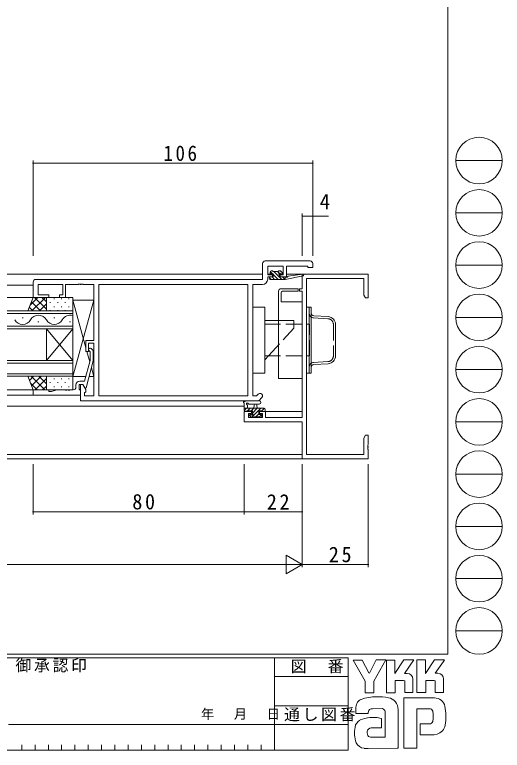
# Model space of a CAD drawing. Units: millimetres, scale not verified. Extents: x -594 to 199, y -420 to 144.
# Drawn here: x 14.6 to 199.4, y -420 to -141.4 of the extents above; entities that cross this region are included whole.
import ezdxf
from ezdxf.enums import TextEntityAlignment as Align

# ---------------------------------------------------------------- set-up
doc = ezdxf.new("R2010")
doc.units = ezdxf.units.MM
doc.header["$LTSCALE"] = 2
doc.linetypes.add('DASHED3', pattern=[4, 3, -1])
for name, color, linetype, lineweight in [('0-1_YKK_ZWAK', 7, 'Continuous', 9), ('0-3_YKK_12', 2, 'Continuous', 9), ('0-4_YKK_D', 6, 'Continuous', 9), ('0-6_YKK_13', 4, 'Continuous', 9), ('0-7_YKK_11', 7, 'Continuous', 9)]:
    doc.layers.add(name, color=color, linetype=linetype, lineweight=lineweight)
doc.styles.add('ＭＳ ゴシック', font='')
doc.styles.get('ＭＳ ゴシック').set_extended_font_data('MS Gothic')

msp = doc.modelspace()

# ---------------------------------------------------------------- linework, layer by layer
at = {"layer": '0-1_YKK_ZWAK'}
for p, q in [((178.8, 141.4), (178.8, -383.6)), ((181.776, -196.616), (199.416, -196.616)), ((181.776, -216.412), (199.416, -216.412)), ((181.776, -236.208), (199.416, -236.208)), ((181.776, -256.004), (199.416, -256.004)), ((181.776, -275.8), (199.416, -275.8)), ((181.776, -295.596), (199.416, -295.596)), ((181.776, -315.392), (199.416, -315.392)), ((181.776, -335.188), (199.416, -335.188)), ((181.776, -354.984), (199.416, -354.984)), ((181.776, -374.78), (199.416, -374.78)), ((178.8, -383.6), (-591.2, -383.6)), ((141, -385), (-591.2, -385)), ((113, -385), (113, -420)), ((141, -385), (141, -420)), ((142.837, -385.906), (146.351, -385.906)), ((147.432, -393.799), (142.837, -385.906)), ((151.636, -385.798), (149.081, -390.771)), ((155.46, -398.231), (155.46, -385.825)), ((166.974, -385.717), (170.245, -385.717)), ((166.974, -398.123), (166.974, -385.717)), ((173.678, -385.717), (177.462, -385.717)), ((177.083, -386.365), (173.961, -390.825)), ((177.462, -385.717), (177.083, -386.365)), ((113, -392), (141, -392)), ((163.379, -390.906), (162.34, -390.906)), ((175.001, -390.825), (173.961, -390.825)), ((161.974, -393.582), (158.784, -393.582)), ((165.542, -393.069), (165.542, -398.15)), ((170.38, -393.555), (170.38, -398.123)), ((173.569, -393.555), (170.38, -393.555)), ((174.002, -393.717), (173.569, -393.555)), ((174.002, -398.096), (174.002, -393.717)), ((177.164, -393.069), (177.164, -398.096)), ((170.38, -398.123), (166.974, -398.123)), ((174.002, -398.046), (174.052, -398.096)), ((177.164, -398.096), (174.002, -398.096)), ((173.624, -400.096), (162.028, -400.096)), ((162.028, -400.096), (162.028, -419.206)), ((113, -403.199), (141, -403.199)), ((143.918, -406.07), (143.918, -404.141)), ((148.567, -406.07), (143.918, -406.07)), ((153.946, -404.205), (150.248, -404.275)), ((155.027, -415.071), (155.027, -405.34)), ((159.92, -404.583), (159.92, -419.179)), ((167.055, -404.259), (171.704, -404.259)), ((167.055, -419.206), (167.055, -404.259)), ((173.173, -405.756), (173.191, -408.391)), ((12.2, -410.2), (113, -410.2)), ((141, -410.199), (113, -410.199)), ((153.676, -411.53), (149.681, -411.535)), ((168.272, -409.989), (168.272, -414.125)), ((171.813, -409.989), (168.272, -409.989)), ((149.405, -415.071), (155.027, -415.071)), ((154.595, -415.071), (154.946, -415.071)), ((155.027, -415.07), (155.028, -415.071)), ((168.272, -414.125), (173.596, -414.125)), ((173.596, -414.125), (174.678, -413.882)), ((17.24, -417.9), (17.24, -420)), ((22.28, -417.9), (22.28, -420)), ((27.32, -417.9), (27.32, -420)), ((32.36, -417.9), (32.36, -420)), ((37.4, -417.9), (37.4, -420)), ((42.44, -417.9), (42.44, -420)), ((47.48, -417.9), (47.48, -420)), ((52.52, -417.9), (52.52, -420)), ((57.56, -417.9), (57.56, -420)), ((62.6, -417.9), (62.6, -420)), ((67.64, -417.9), (67.64, -420)), ((72.68, -417.9), (72.68, -420)), ((77.72, -417.9), (77.72, -420)), ((82.76, -417.9), (82.76, -420)), ((87.8, -417.9), (87.8, -420)), ((92.84, -417.9), (92.84, -420)), ((97.88, -417.9), (97.88, -420)), ((102.92, -417.9), (102.92, -420)), ((107.96, -417.9), (107.96, -420)), ((-591.2, -420), (141, -420)), ((148.567, -419.26), (147.08, -419.26)), ((159.595, -419.233), (148.567, -419.26)), ((159.92, -419.179), (159.595, -419.233))]:
    msp.add_line(p, q, dxfattribs=at)
for points in [[(146.351, -385.906), (148.864, -390.609), (149.081, -390.771)], [(151.636, -385.798), (155.262, -385.798), (150.729, -393.826)], [(155.46, -385.825), (158.676, -385.825), (158.676, -390.923), (162.055, -385.771)], [(162.055, -385.771), (165.88, -385.771), (162.34, -390.906)], [(170.245, -385.717), (170.245, -390.908), (173.678, -385.717)], [(150.729, -393.826), (150.729, -398.258), (147.432, -398.258), (147.432, -393.799)], [(158.784, -393.582), (158.784, -398.231), (155.46, -398.231)], [(165.542, -398.15), (162.406, -398.15), (162.406, -393.744), (161.974, -393.582)], [(152.973, -407.773), (153.676, -407.935), (153.676, -411.53)], [(162.028, -419.206), (166.271, -419.206), (167.055, -419.206)]]:
    msp.add_lwpolyline(points, dxfattribs=at)
for centre in [(190.596, -196.616), (190.596, -216.412), (190.596, -236.208), (190.596, -256.004), (190.596, -275.8), (190.596, -295.596), (190.596, -315.392), (190.596, -335.188), (190.596, -354.984), (190.596, -374.78)]:
    msp.add_circle(centre, 8.82, dxfattribs=at)
for centre, radius, start, end in [((163.379, -393.069), 2.163, 0.00165, 89.99603), ((175, -392.988), 2.163, 0.00165, 89.99603), ((146.606, -403.055), 2.444, 109.02126, 161.51263), ((151.722, -417.401), 17.68, 89.89165, 109.30847), ((152.241, -420.463), 20.748, 78.78009, 91.46938), ((155.53, -404.496), 4.449, 40.66422, 80.31693), ((173.472, -404.44), 4.341, 14.44571, 87.08746), ((148.959, -404.166), 5.037, 158.41083, 179.71774), ((155.309, -404.485), 4.612, 358.78058, 38.76563), ((157.166, -407.187), 20.86, 350.99026, 10.67624), ((150.675, -406.007), 2.109, 138.46381, 181.71359), ((150.115, -405.971), 1.701, 85.50551, 126.78038), ((153.456, -405.754), 1.625, 14.75519, 72.44994), ((171.865, -405.479), 1.229, 16.43123, 96.91661), ((169.531, -406.208), 3.673, 4.93422, 17.03551), ((147.427, -411.927), 3.908, 121.8271, 169.08475), ((150.52, -420.854), 13.309, 79.38097, 112.05824), ((171.814, -408.684), 1.306, 269.95467, 342.90144), ((169.51, -408.041), 3.697, 343.6902, 354.75362), ((154.449, -413.395), 11.082, 168.76372, 199.80078), ((149.69, -412.979), 1.445, 90.33952, 178.03638), ((173.535, -409.745), 4.291, 285.4429, 349.90448), ((150.582, -413.328), 2.369, 171.08202, 216.71922), ((149.65, -413.565), 1.526, 230.97279, 260.7549), ((147.44, -415.443), 3.823, 207.31435, 263.59464)]:
    msp.add_arc(centre, radius, start, end, dxfattribs=at)
at = {"layer": '0-3_YKK_12'}
for p, q in [((108.557, -239.644), (-288.493, -239.644)), ((112.557, -239.644), (110.505, -239.644)), ((116.34, -239.644), (114.728, -239.644)), ((123.557, -239.644), (117.557, -239.644)), ((123.557, -244.844), (123.557, -239.644)), ((21.557, -243.844), (-204.443, -243.844)), ((123.557, -293.614), (123.557, -246.444)), ((-204.443, -248.444), (21.557, -248.444)), ((-219.443, -253.544), (36.557, -253.544)), ((36.557, -253.544), (36.557, -260.344)), ((36.557, -254.544), (-219.443, -254.544)), ((17.357, -256.184), (17.757, -256.184)), ((29.357, -256.184), (29.757, -256.184)), ((23.357, -257.704), (23.757, -257.704)), ((35.357, -257.704), (35.757, -257.704)), ((-219.443, -259.344), (36.557, -259.344)), ((36.557, -260.344), (-219.443, -260.344)), ((36.557, -272.344), (26.557, -260.344)), ((36.557, -260.344), (26.557, -272.344)), ((26.557, -260.344), (26.557, -272.344)), ((36.557, -260.344), (36.557, -272.344)), ((-219.443, -272.344), (36.557, -272.344)), ((36.557, -272.344), (36.557, -278.344)), ((36.557, -273.344), (-219.443, -273.344)), ((-219.443, -277.344), (36.557, -277.344)), ((36.557, -278.344), (-219.443, -278.344)), ((-204.443, -283.444), (21.557, -283.444)), ((21.557, -285.444), (-204.443, -285.444)), ((101.557, -289.644), (-284.443, -289.644)), ((109.157, -291.644), (123.557, -291.644)), ((123.557, -309.644), (123.557, -295.844)), ((123.557, -308.014), (-306.443, -308.014)), ((123.557, -309.644), (-306.443, -309.644))]:
    msp.add_line(p, q, dxfattribs=at)
for centre, start, end in [((23.557, -258.621), 29.20253, 150.79745), ((35.557, -258.621), 73.08415, 150.79745), ((17.557, -255.267), 209.20253, 330.79745), ((29.557, -255.267), 209.20253, 330.79745)]:
    msp.add_arc(centre, 3.437, start, end, dxfattribs=at)
at = {"layer": '0-4_YKK_D'}
for p, q in [((21.557, -232.644), (21.557, -196.644)), ((21.557, -197.644), (127.557, -197.644)), ((127.557, -232.644), (127.557, -196.644)), ((123.557, -232.644), (123.557, -216.644)), ((127.557, -232.644), (127.557, -216.644)), ((21.557, -311.644), (21.557, -330.644)), ((101.557, -311.644), (101.557, -330.644)), ((101.557, -311.644), (101.557, -330.644)), ((123.557, -311.644), (123.557, -350.644)), ((123.557, -311.644), (123.557, -350.644)), ((123.557, -311.644), (123.557, -330.644)), ((148.557, -311.644), (148.557, -350.644)), ((21.557, -329.644), (101.557, -329.644)), ((123.557, -329.644), (101.557, -329.644)), ((123.557, -349.644), (117.495, -346.144)), ((117.495, -346.144), (117.495, -353.144)), ((-299.443, -349.644), (116.557, -349.644)), ((123.557, -349.644), (111.433, -349.644)), ((123.557, -349.644), (117.495, -353.144)), ((123.557, -349.644), (148.557, -349.644))]:
    msp.add_line(p, q, dxfattribs=at)
msp.add_lwpolyline([(123.557, -217.644), (127.557, -217.644), (133.562, -217.644)], dxfattribs=at)
for centre, start, end in [((21.557, -197.644), 0, 180), ((21.557, -197.644), 180, 0), ((127.557, -197.644), 0, 180), ((127.557, -197.644), 180, 0), ((123.557, -217.644), 0, 180), ((123.557, -217.644), 180, 0), ((127.557, -217.644), 0, 180), ((127.557, -217.644), 180, 0), ((21.557, -329.644), 0, 180), ((21.557, -329.644), 180, 0), ((101.557, -329.644), 0, 180), ((101.557, -329.644), 0, 180), ((101.557, -329.644), 180, 0), ((101.557, -329.644), 180, 0), ((123.557, -329.644), 0, 180), ((123.557, -329.644), 180, 0), ((148.557, -349.644), 0, 180), ((148.557, -349.644), 180, 0)]:
    msp.add_arc(centre, 0.106, start, end, dxfattribs=at)
at = {"layer": '0-6_YKK_13'}
for p, q in [((111.457, -239.244), (111.457, -238.744)), ((112.353, -239.544), (111.469, -238.66)), ((111.757, -238.444), (112.257, -238.444)), ((112.557, -239.544), (111.757, -239.544)), ((112.457, -238.644), (114.457, -238.644)), ((112.557, -240.644), (112.557, -239.544)), ((115.8, -241.644), (112.8, -238.644)), ((114.831, -239.328), (114.147, -238.644)), ((114.657, -238.444), (115.257, -238.444)), ((116.055, -239.205), (115.297, -238.447)), ((115.757, -239.544), (115.418, -239.544)), ((115.469, -238.532), (115.97, -239.032)), ((111.157, -241.344), (111.157, -240.944)), ((111.759, -241.644), (111.157, -241.042)), ((111.457, -240.644), (112.557, -240.644)), ((111.457, -241.644), (117.155, -241.644)), ((113.106, -241.644), (112.106, -240.644)), ((114.453, -241.644), (112.557, -239.748)), ((114.957, -240.005), (114.957, -240.644)), ((114.957, -240.644), (117.155, -240.644)), ((117.147, -241.644), (116.147, -240.644)), ((117.155, -241.644), (123.916, -240.238)), ((117.155, -240.644), (117.242, -240.63)), ((117.155, -241.644), (117.155, -240.644)), ((118.269, -240.471), (123.811, -239.647)), ((115.558, -245.144), (122.058, -245.144)), ((122.058, -245.144), (122.058, -246.144)), ((114.558, -279.144), (114.558, -246.144)), ((115.558, -246.644), (115.558, -250.144)), ((122.058, -246.144), (116.058, -246.144)), ((23.361, -248.444), (20.394, -251.411)), ((24.309, -253.544), (20.896, -250.131)), ((26.189, -248.444), (21.089, -253.544)), ((26.557, -252.964), (22.037, -248.444)), ((26.557, -250.136), (24.866, -248.444)), ((26.647, -248.864), (26.647, -249.064)), ((28.062, -250.279), (28.062, -250.479)), ((29.477, -248.864), (29.477, -249.064)), ((30.892, -250.279), (30.892, -250.479)), ((32.307, -248.864), (32.307, -249.064)), ((33.722, -250.279), (33.722, -250.479)), ((35.137, -248.864), (35.137, -249.064)), ((36.552, -250.279), (36.552, -250.479)), ((44.557, -249.444), (36.557, -278.444)), ((41.557, -267.569), (36.557, -249.444)), ((115.558, -250.144), (123.558, -250.144)), ((21.48, -253.544), (20.099, -252.163)), ((26.557, -250.904), (23.918, -253.544)), ((26.647, -251.894), (26.647, -252.094)), ((28.062, -253.309), (28.062, -253.509)), ((29.477, -251.894), (29.477, -252.094)), ((30.892, -253.309), (30.892, -253.509)), ((32.307, -251.894), (32.307, -252.094)), ((33.722, -253.309), (33.722, -253.509)), ((35.137, -251.894), (35.137, -252.094)), ((36.552, -253.309), (36.552, -253.509)), ((104.857, -252.144), (109.357, -252.144)), ((104.857, -252.144), (104.857, -277.144)), ((109.357, -252.144), (109.357, -277.144)), ((125.188, -252.144), (125.188, -277.144)), ((126.188, -252.144), (126.988, -252.144)), ((126.188, -277.144), (126.188, -252.144)), ((126.988, -277.144), (126.988, -252.144)), ((127.929, -255.398), (133.366, -255.722)), ((120.357, -257.144), (109.357, -257.144)), ((120.357, -258.644), (120.357, -257.144)), ((136.188, -258.717), (136.188, -270.571)), ((43.023, -272.883), (41.937, -268.944)), ((110.733, -270.644), (109.357, -272.144)), ((44.557, -278.444), (43.654, -275.168)), ((133.366, -273.566), (127.929, -273.889)), ((21.745, -278.344), (20.174, -279.916)), ((25.925, -283.444), (20.825, -278.344)), ((24.573, -278.344), (20.97, -281.947)), ((26.557, -281.248), (23.653, -278.344)), ((26.557, -278.42), (26.481, -278.344)), ((104.857, -277.144), (109.357, -277.144)), ((125.188, -277.144), (126.188, -277.144)), ((126.188, -277.144), (126.988, -277.144)), ((23.096, -283.444), (20.565, -280.913)), ((26.557, -279.189), (22.302, -283.444)), ((26.647, -279.164), (26.647, -279.364)), ((28.062, -280.579), (28.062, -280.779)), ((29.477, -279.164), (29.477, -279.364)), ((30.892, -280.579), (30.892, -280.779)), ((32.307, -279.164), (32.307, -279.364)), ((33.722, -280.579), (33.722, -280.779)), ((35.137, -279.164), (35.137, -279.364)), ((36.552, -280.579), (36.552, -280.779)), ((26.557, -282.017), (25.13, -283.444)), ((26.647, -282.194), (26.647, -282.394)), ((29.477, -282.194), (29.477, -282.394)), ((32.307, -282.194), (32.307, -282.394)), ((35.137, -282.194), (35.137, -282.394)), ((101.557, -291.344), (101.557, -288.664)), ((107.285, -287.644), (102.123, -287.644)), ((102.757, -289.264), (102.757, -290.444)), ((107.285, -288.844), (103.324, -288.847)), ((105.257, -290.444), (105.359, -289.3)), ((106.457, -290.444), (106.355, -289.3)), ((101.557, -290.444), (109.157, -290.444)), ((101.559, -291.373), (102.488, -290.444)), ((102.457, -291.644), (101.857, -291.644)), ((104.657, -291.444), (102.657, -291.444)), ((102.835, -291.444), (103.835, -290.444)), ((104.182, -291.444), (105.182, -290.444)), ((104.376, -293.944), (107.876, -290.444)), ((104.657, -292.316), (106.529, -290.444)), ((104.657, -292.383), (104.657, -291.444)), ((107.057, -291.444), (107.057, -292.844)), ((108.357, -291.444), (107.057, -291.444)), ((108.223, -291.444), (109.217, -290.45)), ((109.157, -291.644), (108.557, -291.644)), ((109.457, -290.744), (109.457, -291.344)), ((103.632, -293.342), (104.129, -292.844)), ((104.145, -293.856), (103.645, -293.356)), ((103.857, -292.844), (104.196, -292.844)), ((104.957, -293.944), (104.357, -293.944)), ((107.257, -293.744), (105.157, -293.744)), ((105.923, -293.744), (107.057, -292.61)), ((107.057, -292.844), (107.957, -292.844)), ((107.258, -293.757), (108.122, -292.893)), ((107.957, -293.944), (107.457, -293.944)), ((108.257, -293.144), (108.257, -293.644))]:
    msp.add_line(p, q, dxfattribs=at)
at = {"layer": '0-6_YKK_13', "linetype": 'DASHED3'}
for p, q in [((127.881, -256.197), (133.319, -256.521)), ((109.357, -258.644), (126.357, -258.644)), ((120.357, -260.144), (120.357, -258.644)), ((126.357, -270.644), (126.357, -258.644)), ((135.388, -258.717), (135.388, -270.571)), ((120.357, -260.144), (110.733, -270.644)), ((109.357, -270.644), (126.357, -270.644)), ((133.319, -272.767), (127.881, -273.091))]:
    msp.add_line(p, q, dxfattribs=at)
at = {"layer": '0-6_YKK_13'}
for points in [[(26.557, -253.544), (19.557, -253.544), (21.557, -248.444), (26.557, -248.444)], [(26.557, -248.444), (26.557, -253.544), (36.557, -253.544), (36.557, -248.444)], [(26.557, -278.344), (19.557, -278.344), (21.557, -283.444), (26.557, -283.444)], [(26.557, -283.444), (26.557, -278.344), (36.557, -278.344), (36.557, -283.444)]]:
    msp.add_lwpolyline(points, close=True, dxfattribs=at)
for points in [[(44.557, -264.444), (44.557, -249.444), (36.557, -249.444), (36.557, -278.444), (41.533, -278.444)], [(123.558, -250.144), (123.558, -279.144), (114.558, -279.144)], [(125.188, -252.144), (126.188, -252.144), (126.188, -277.144)], [(42.776, -278.444), (44.557, -278.444), (44.557, -266.044)]]:
    msp.add_lwpolyline(points, dxfattribs=at)
for centre, radius, start, end in [((111.757, -238.744), 0.3, 90, 180), ((111.757, -239.244), 0.3, 180, 270), ((112.257, -238.644), 0.2, 0, 90), ((114.657, -238.644), 0.2, 90, 180), ((114.957, -239.544), 0.25, 33.05573, 236.94426), ((115.418, -239.244), 0.3, 213.05573, 270), ((115.257, -238.744), 0.3, 45, 90), ((115.757, -239.244), 0.3, 270, 45), ((111.457, -240.944), 0.3, 90, 180), ((111.457, -241.344), 0.3, 180, 270), ((114.657, -240.005), 0.3, 0, 56.94426), ((117.29, -240.926), 0.3, 39.19753, 99.19753), ((117.755, -240.547), 0.3, 219.19753, 338.44934), ((118.313, -240.767), 0.3, 98.44934, 158.44934), ((123.855, -239.944), 0.3, 281.7498, 98.44934), ((115.558, -246.144), 1, 90, 180), ((116.058, -246.644), 0.5, 90, 180), ((127.988, -254.4), 1, 180, 266.59355), ((133.188, -258.717), 3, 0, 86.59355), ((133.188, -270.571), 3, 273.40643, 0), ((127.988, -274.887), 1, 93.40643, 180), ((101.557, -288.144), 0.3, 79.47121, 239.99998), ((101.257, -288.664), 0.3, 0, 60), ((101.667, -287.554), 0.3, 259.47121, 319.47121), ((102.123, -287.944), 0.3, 90, 139.47121), ((102.757, -288.744), 0.3, 19.18974, 239.99998), ((102.457, -289.264), 0.3, 0, 60), ((103.324, -288.547), 0.3, 199.18974, 270.04022), ((105.857, -289.344), 0.5, 5.09206, 174.90793), ((107.285, -288.244), 0.6, 270.04022, 90.04022), ((101.857, -291.344), 0.3, 180, 270), ((102.457, -291.444), 0.2, 270, 0), ((104.957, -292.383), 0.3, 180, 236.94426), ((108.557, -291.444), 0.2, 180, 270), ((109.157, -290.744), 0.3, 0, 90), ((109.157, -291.344), 0.3, 270, 0), ((103.857, -293.144), 0.3, 90, 225), ((104.357, -293.644), 0.3, 225, 270), ((104.196, -293.144), 0.3, 33.05573, 90), ((104.657, -292.844), 0.25, 213.05573, 56.94426), ((104.957, -293.744), 0.2, 270, 0), ((107.457, -293.744), 0.2, 180, 270), ((107.957, -293.144), 0.3, 0, 90), ((107.957, -293.644), 0.3, 270, 0)]:
    msp.add_arc(centre, radius, start, end, dxfattribs=at)
at = {"layer": '0-6_YKK_13', "linetype": 'DASHED3'}
for centre, radius, start, end in [((127.988, -254.4), 1.8, 180, 266.59355), ((133.188, -258.717), 2.2, 0, 86.59355), ((133.188, -270.571), 2.2, 273.40643, 0), ((127.988, -274.887), 1.8, 93.40643, 180)]:
    msp.add_arc(centre, radius, start, end, dxfattribs=at)
at = {"layer": '0-7_YKK_11'}
for p, q in [((108.557, -235.644), (108.557, -241.644)), ((126.557, -234.644), (109.557, -234.644)), ((108.557, -241.644), (22.557, -241.644)), ((102.927, -243.574), (46.487, -243.574)), ((37.757, -282.444), (37.757, -281.644)), ((146.927, -308.014), (125.187, -308.014))]:
    msp.add_line(p, q, dxfattribs=at)
for points in [[(110.487, -241.574), (110.487, -240.644), (112.257, -240.644), (112.257, -239.844), (110.487, -239.844), (110.487, -236.574), (116.357, -236.574), (116.357, -239.844), (115.257, -239.844), (115.257, -240.644), (117.557, -240.644), (117.557, -236.574), (125.627, -236.574), (125.627, -237.144), (127.557, -237.144), (127.557, -235.644)], [(125.187, -308.014), (125.187, -241.274), (146.927, -241.274), (146.927, -247.553), (147.557, -248.644), (148.557, -248.644), (148.557, -239.644), (123.557, -239.644), (123.557, -245.144), (122.557, -245.144), (122.557, -246.144), (123.557, -246.144), (123.557, -293.914), (109.657, -293.914), (109.657, -291.644), (107.357, -291.644), (107.357, -292.444), (108.457, -292.444), (108.457, -293.914), (103.187, -293.914), (103.187, -292.444), (104.357, -292.444), (104.357, -291.644), (101.557, -291.644), (101.557, -295.544), (123.557, -295.544), (123.557, -309.644), (148.557, -309.644), (148.557, -306.102), (148.437, -305.919), (148.437, -305.369), (148.557, -305.186), (148.557, -305.102), (148.437, -304.919), (148.437, -304.369), (148.557, -304.186), (148.557, -300.644), (147.557, -300.644), (146.927, -301.735), (146.927, -308.014)], [(21.557, -242.644), (21.557, -248.444), (27.557, -248.444), (27.557, -247.444), (23.487, -247.444), (23.487, -243.574), (32.757, -243.574), (32.757, -247.444), (31.557, -247.444), (31.557, -248.444), (33.757, -248.444), (33.757, -243.574), (38.599, -243.574), (38.782, -243.454), (39.332, -243.454), (39.516, -243.574), (39.599, -243.574), (39.782, -243.454), (40.332, -243.454), (40.516, -243.574), (44.557, -243.574), (44.557, -264.744), (41.557, -264.744), (41.557, -268.944), (42.557, -268.944), (42.557, -265.744), (44.557, -265.744), (44.557, -285.714), (41.057, -285.714), (41.057, -284.644), (41.487, -284.214), (41.487, -283.401), (40.357, -281.444), (39.557, -281.444), (39.557, -287.644), (107.057, -287.644), (108.275, -286.427)], [(106.91, -285.062), (106.258, -285.714), (104.857, -285.714), (104.857, -243.574), (108.487, -243.574)], [(43.582, -267.82), (44.357, -268.596), (44.357, -272.541), (41.65, -282.644), (41.05, -282.644), (40.357, -281.444), (39.057, -281.444), (39.057, -283.244), (39.257, -283.444), (39.557, -283.744), (39.557, -285.444)], [(39.257, -280.144), (41.078, -280.144), (43.157, -272.383), (43.157, -269.093), (42.733, -268.668)], [(39.557, -285.444), (21.557, -285.444), (21.557, -283.444), (27.557, -283.444), (27.557, -284.144), (28.557, -284.144), (30.481, -283.444), (33.599, -283.444), (33.782, -283.564), (34.332, -283.564), (34.516, -283.444), (34.599, -283.444), (34.782, -283.564), (35.332, -283.564), (35.516, -283.444), (36.757, -283.444)]]:
    msp.add_lwpolyline(points, dxfattribs=at)
msp.add_lwpolyline([(102.927, -243.574), (46.487, -243.574), (46.487, -285.714), (102.927, -285.714)], close=True, dxfattribs=at)
for centre, radius, start, end in [((109.557, -235.644), 1, 90, 179.99998), ((126.557, -235.644), 1, 0, 89.99998), ((22.557, -242.644), 1, 90, 179.99998), ((108.487, -241.574), 2, 270, 359.99998), ((43.157, -268.244), 0.6, 44.99998, 225), ((39.257, -281.644), 1.5, 90, 179.99998), ((36.757, -282.444), 1, 270, 359.99998), ((107.592, -285.744), 0.965, 314.99998, 135)]:
    msp.add_arc(centre, radius, start, end, dxfattribs=at)

# ---------------------------------------------------------------- texts
at = {"layer": '0-1_YKK_ZWAK', "color": 4, "style": 'ＭＳ ゴシック'}
msp.add_text('年   月   日', height=3.666, dxfattribs=at).set_placement((85.176, -409.169), align=Align.BOTTOM_LEFT)
at = {"layer": '0-1_YKK_ZWAK', "char_height": 4.399, "attachment_point": 7, "style": 'ＭＳ ゴシック'}
for s, insert in [('\\T1.17;御承認印', (14.867, -390.533)), ('\\T1.17;図\u3000番', (119.198, -390.862)), ('\\T1.17;通し図番', (116.679, -409.085))]:
    msp.add_mtext(s, dxfattribs=dict(at, insert=insert))
at = {"layer": '0-4_YKK_D', "color": 7, "style": 'ＭＳ ゴシック'}
msp.add_text('4', height=5.865, dxfattribs=at).set_placement((130.172, -216.844), align=Align.BOTTOM_LEFT)
at = {"layer": '0-4_YKK_D', "color": 7, "char_height": 5.865, "attachment_point": 7, "style": 'ＭＳ ゴシック'}
for s, insert in [('\\T1.27;\\W0.9;106', (70.957, -196.844)), ('\\T1.27;\\W0.95;80', (59.157, -328.844)), ('\\T1.27;\\W0.95;22', (110.157, -328.844)), ('\\T1.27;\\W0.95;25', (133.657, -348.844))]:
    msp.add_mtext(s, dxfattribs=dict(at, insert=insert))

doc.saveas('drawing.dxf')
